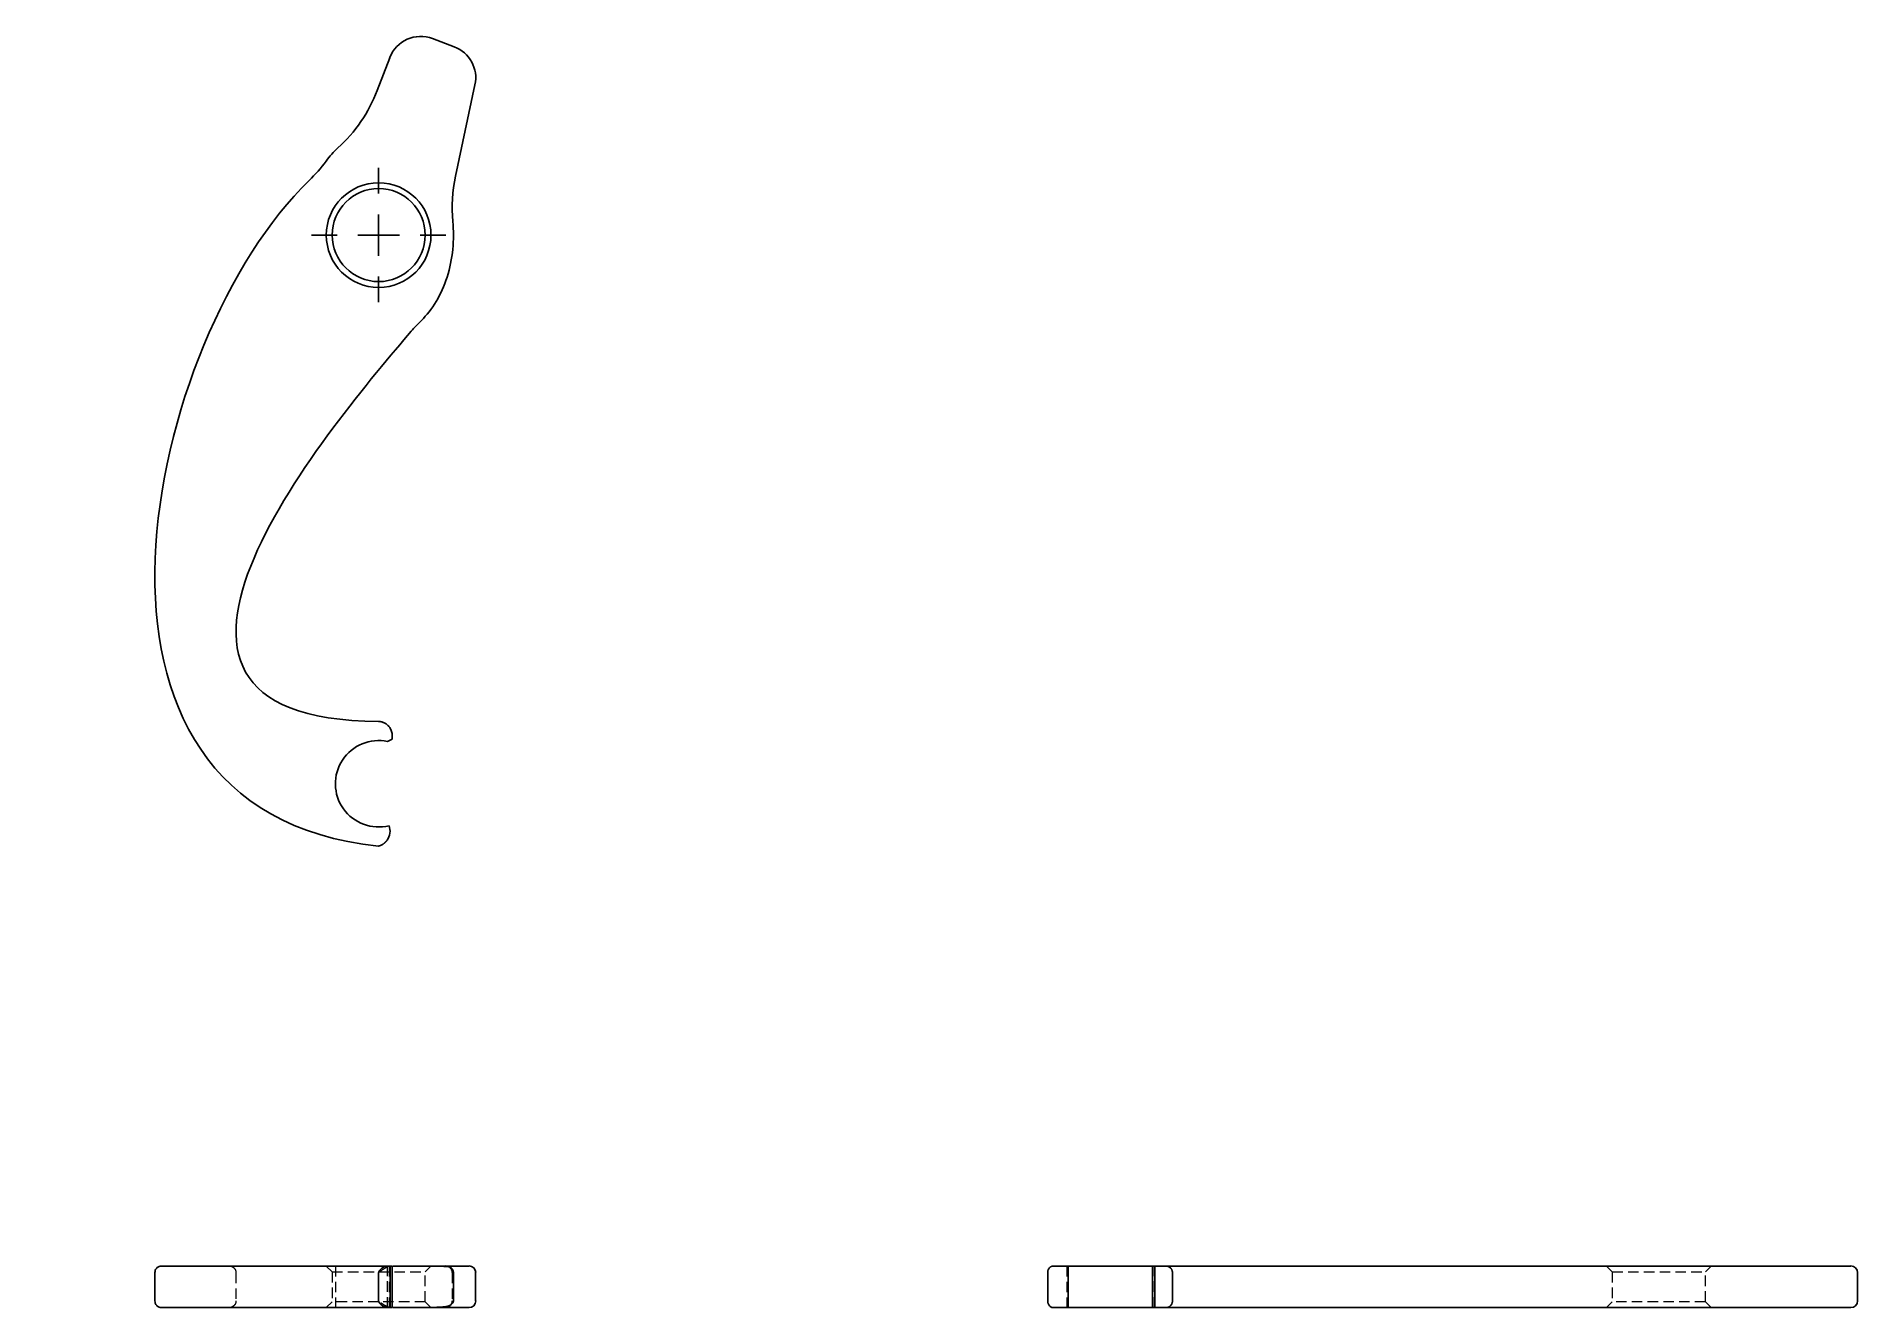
# Model space of a CAD drawing. Header units: millimetres. Extents: x 53 to 273, y 54 to 208.
import ezdxf

# ---------------------------------------------------------------- set-up
doc = ezdxf.new("R2010")
doc.units = ezdxf.units.MM
doc.linetypes.add('HIDDEN', pattern=[1.905, 1.27, -0.635])
doc.layers.add('10', color=7, linetype='Continuous')

# ---------------------------------------------------------------- blocks, each defined once
blk = doc.blocks.new('SW_CENTERMARKSYMBOL_0')
at = {"layer": '10', "color": 0}
for p, q in [((0, 5), (0, 8.12)), ((0, 0), (0, 2.5)), ((-5, 0), (-8.12, 0)), ((0, 0), (-2.5, 0)), ((0, 0), (0, -2.5)), ((0, 0), (2.5, 0)), ((5, 0), (8.12, 0)), ((0, -5), (0, -8.12))]:
    blk.add_line(p, q, dxfattribs=at)

msp = doc.modelspace()

# ---------------------------------------------------------------- linework, layer by layer
at = {"color": 7, "linetype": 'Continuous', "lineweight": 25}
for p, q in [((100.96, 207.74), (103.57, 206.74)), ((94.27, 201.48), (95.77, 205.42)), ((106.07, 202.15), (103.71, 191.11)), ((95.51, 122.86), (96.06, 123.15)), ((95.46, 59.51), (95.82, 59.51)), ((95.82, 54.49), (95.82, 59.51)), ((95.82, 59.51), (96.06, 59.51)), ((96.06, 59.51), (96.06, 54.49)), ((96.09, 59.51), (96.06, 59.51)), ((96.09, 54.49), (96.09, 59.51)), ((96.14, 59.51), (97.75, 59.51)), ((97.75, 59.51), (99.04, 59.51)), ((102.6, 59.51), (102.93, 59.51)), ((102.93, 59.51), (105.28, 59.51)), ((105.28, 59.51), (105.35, 59.51)), ((175.93, 59.51), (177.69, 59.51)), ((177.69, 59.51), (177.69, 54.49)), ((187.86, 59.51), (177.69, 59.51)), ((187.86, 54.49), (187.86, 59.51)), ((187.86, 59.51), (188.15, 59.51)), ((188.15, 59.51), (188.15, 54.49)), ((189.47, 59.51), (188.15, 59.51)), ((237.91, 59.51), (239.29, 59.51)), ((250.57, 59.51), (256.28, 59.51)), ((256.28, 59.51), (267.32, 59.51)), ((267.32, 59.51), (270.99, 59.51)), ((270.99, 59.51), (271.99, 59.51)), ((271.99, 59.51), (272.2, 59.51)), ((67.42, 58.71), (67.42, 55.29)), ((94.44, 58.71), (94.44, 55.29)), ((103.46, 55.29), (103.46, 58.71)), ((106.15, 55.29), (106.15, 58.71)), ((175.22, 58.71), (175.22, 55.29)), ((190.28, 58.71), (190.28, 55.29)), ((273, 55.29), (273, 58.71)), ((103.44, 55.29), (103.44, 55.29)), ((95.46, 54.49), (95.82, 54.49)), ((96.06, 54.49), (95.82, 54.49)), ((96.09, 54.49), (96.06, 54.49)), ((97.75, 54.49), (96.14, 54.49)), ((99.04, 54.49), (97.75, 54.49)), ((102.93, 54.49), (102.6, 54.49)), ((105.28, 54.49), (102.93, 54.49)), ((105.35, 54.49), (105.28, 54.49)), ((175.93, 54.49), (177.69, 54.49)), ((187.86, 54.49), (177.69, 54.49)), ((188.15, 54.49), (187.86, 54.49)), ((189.47, 54.49), (188.15, 54.49)), ((239.29, 54.49), (237.91, 54.49)), ((256.28, 54.49), (250.57, 54.49)), ((267.32, 54.49), (256.28, 54.49)), ((270.99, 54.49), (267.32, 54.49)), ((271.99, 54.49), (270.99, 54.49)), ((272.2, 54.49), (271.99, 54.49))]:
    msp.add_line(p, q, dxfattribs=at)
at = {"color": 7, "linetype": 'HIDDEN', "lineweight": 18}
for p, q in [((88.11, 59.51), (88.82, 58.81)), ((89.22, 59.51), (89.22, 54.49)), ((95.51, 54.49), (95.51, 59.51)), ((95.7, 59.51), (95.7, 54.49)), ((100.06, 58.81), (100.76, 59.51)), ((102.51, 59.51), (102.6, 59.51)), ((177.53, 59.51), (177.53, 54.49)), ((187.97, 54.49), (187.97, 59.51)), ((242.69, 59.51), (243.39, 58.81)), ((254.63, 58.81), (255.34, 59.51)), ((67.44, 58.71), (67.44, 58.71)), ((77.21, 58.71), (77.21, 55.29)), ((77.23, 58.71), (77.23, 58.71)), ((88.82, 58.81), (94.44, 58.81)), ((88.82, 58.81), (88.82, 55.19)), ((94.44, 58.81), (100.06, 58.81)), ((100.06, 55.19), (100.06, 58.81)), ((103.32, 58.71), (103.32, 55.29)), ((243.39, 58.81), (254.63, 58.81)), ((243.39, 58.81), (243.39, 55.19)), ((254.63, 55.19), (254.63, 58.81)), ((67.44, 55.29), (67.44, 55.29)), ((77.23, 55.29), (77.23, 55.29)), ((88.82, 55.19), (88.11, 54.49)), ((94.44, 55.19), (88.82, 55.19)), ((100.06, 55.19), (94.44, 55.19)), ((100.76, 54.49), (100.06, 55.19)), ((243.39, 55.19), (242.69, 54.49)), ((254.63, 55.19), (243.39, 55.19)), ((255.34, 54.49), (254.63, 55.19)), ((102.6, 54.49), (102.51, 54.49))]:
    msp.add_line(p, q, dxfattribs=at)
at = {"color": 7, "linetype": 'Continuous', "lineweight": 25}
for radius in [6.32, 5.62]:
    msp.add_circle((94.44, 184.01), radius, dxfattribs=at)
for centre, radius, start, end in [((99.52, 203.98), 4.02, 69.0914, 159.0914), ((102.14, 202.99), 4.02, 347.9648, 69.0914), ((77.39, 207.93), 18.07, 312.1146, 339.0914), ((73.5, 203.6), 18.07, 313.9479, 323.8734), ((121.39, 187.34), 18.07, 167.9648, 185.3942), ((112.16, 160.72), 18.07, 134.0417, 139.7849), ((94.33, 123.52), 1.76, 347.9702, 32.6863), ((94.44, 117.75), 5.22, 78.0885, 283.9706), ((93.95, 112.03), 1.87, 323.9405, 20.602), ((105.35, 58.71), 0.803, 0, 90), ((272.2, 58.71), 0.803, 0, 90), ((105.35, 55.29), 0.803, 270, 0), ((272.2, 55.29), 0.803, 270, 0)]:
    msp.add_arc(centre, radius, start, end, dxfattribs=at)
at = {"color": 7, "linetype": 'HIDDEN', "lineweight": 18}
for centre, start, end in [((102.51, 58.71), 0, 90), ((102.51, 55.29), 270, 0)]:
    msp.add_arc(centre, 0.803, start, end, dxfattribs=at)
at = {"color": 7, "linetype": 'Continuous', "lineweight": 25}
for points in [[(88.09, 192.94), (88.52, 193.54), (89, 194.07), (89.51, 194.53)], [(94.44, 110.22), (53.12, 114.4), (66.61, 171.87), (86.04, 190.59)], [(98.36, 172.39), (89.6, 162.02), (57.84, 125.41), (94.44, 125.28)]]:
    msp.add_open_spline(points, degree=3, dxfattribs=at)
for points, knots in [([(103.4, 185.64), (103.5, 184.57), (103.5, 183.43), (103.27, 181.15), (103.04, 180.01), (102.36, 177.87), (101.91, 176.86), (100.85, 175.1), (100.24, 174.33), (99.6, 173.71)], [0, 0, 0, 0, 0.25, 0.25, 0.5, 0.5, 0.75, 0.75, 1, 1, 1, 1]), ([(94.44, 125.28), (94.44, 125.28), (94.44, 125.28), (94.45, 125.28), (94.47, 125.28), (94.5, 125.28), (94.53, 125.27), (94.57, 125.27), (94.61, 125.26), (94.67, 125.25), (94.73, 125.24), (94.81, 125.22), (94.92, 125.19), (95.05, 125.14), (95.19, 125.07), (95.33, 124.98), (95.48, 124.86), (95.61, 124.74), (95.72, 124.61), (95.79, 124.52), (95.82, 124.47)], [0, 0, 0, 0, 0.00786, 0.01889, 0.03362, 0.052266, 0.074933, 0.101678, 0.132536, 0.167529, 0.206672, 0.249977, 0.338093, 0.42123, 0.499462, 0.616806, 0.724731, 0.823934, 0.915309, 1, 1, 1, 1]), ([(95.46, 110.93), (95.44, 110.9), (95.4, 110.85), (95.34, 110.78), (95.28, 110.72), (95.21, 110.65), (95.14, 110.59), (95.07, 110.53), (94.99, 110.47), (94.88, 110.41), (94.76, 110.34), (94.63, 110.29), (94.54, 110.25), (94.48, 110.24), (94.45, 110.23), (94.44, 110.22), (94.44, 110.22)], [0, 0, 0, 0, 0.057131, 0.115163, 0.174417, 0.235195, 0.297779, 0.362423, 0.429363, 0.498806, 0.62923, 0.74873, 0.824935, 0.890725, 0.94809, 1, 1, 1, 1]), ([(68.23, 59.51), (68.13, 59.5), (67.92, 59.48), (67.64, 59.29), (67.45, 59.01), (67.43, 58.81), (67.42, 58.71)], [0, 0, 0, 0, 0.242843, 0.499328, 0.756154, 1, 1, 1, 1]), ([(68.23, 59.51), (68.23, 59.51), (68.21, 59.51), (68.38, 59.51), (68.79, 59.51), (69.45, 59.51), (70.31, 59.51), (71.31, 59.51), (72.54, 59.51), (74.03, 59.51), (75.77, 59.51), (77.76, 59.51), (79.96, 59.51), (82.34, 59.51), (84.85, 59.51), (87.43, 59.51), (90.07, 59.51), (92.75, 59.51), (94.55, 59.51), (95.46, 59.51)], [0, 0, 0, 0, 0.001278, 0.076258, 0.15149, 0.226854, 0.285701, 0.344564, 0.403901, 0.463055, 0.523013, 0.583432, 0.643684, 0.70366, 0.764037, 0.823216, 0.882006, 0.940847, 1, 1, 1, 1]), ([(95.46, 59.51), (95.44, 59.51), (95.4, 59.51), (95.34, 59.5), (95.28, 59.48), (95.21, 59.45), (95.14, 59.42), (95.07, 59.38), (94.99, 59.34), (94.88, 59.27), (94.76, 59.18), (94.63, 59.07), (94.54, 58.97), (94.48, 58.88), (94.45, 58.79), (94.44, 58.73), (94.44, 58.71)], [0, 0, 0, 0, 0.057131, 0.115163, 0.174417, 0.235195, 0.297779, 0.362423, 0.429363, 0.498806, 0.62923, 0.74873, 0.824935, 0.890725, 0.94809, 1, 1, 1, 1]), ([(99.04, 59.51), (99.41, 59.51), (99.75, 59.51), (100.36, 59.51), (100.64, 59.51), (101.38, 59.51), (101.76, 59.51), (102.19, 59.51), (102.3, 59.51), (102.49, 59.51), (102.56, 59.51), (102.69, 59.51), (102.69, 59.51), (102.6, 59.51)], [0, 0, 0, 0, 0.000968572, 0.000968572, 0.001937145, 0.001937145, 0.00387429, 0.00387429, 0.004842862, 0.004842862, 0.005811435, 0.005811435, 0.00774858, 0.00774858, 0.00774858, 0.00774858]), ([(103.46, 58.71), (103.46, 58.75), (103.45, 58.84), (103.42, 58.97), (103.37, 59.08), (103.28, 59.21), (103.13, 59.34), (102.97, 59.41), (102.84, 59.44), (102.68, 59.45), (102.41, 59.47), (102, 59.48), (101.42, 59.49), (100.76, 59.49), (100.04, 59.5), (99.45, 59.5), (99.14, 59.5)], [0, 0, 0, 0, 0.012542, 0.025219, 0.038361, 0.052331, 0.084085, 0.134138, 0.198393, 0.272062, 0.35193, 0.491549, 0.645077, 0.756278, 0.874747, 1, 1, 1, 1]), ([(175.93, 59.51), (175.9, 59.51), (175.85, 59.51), (175.78, 59.5), (175.72, 59.48), (175.65, 59.45), (175.59, 59.42), (175.53, 59.38), (175.47, 59.34), (175.41, 59.27), (175.34, 59.18), (175.29, 59.07), (175.25, 58.97), (175.24, 58.88), (175.23, 58.79), (175.22, 58.73), (175.22, 58.71)], [0, 0, 0, 0, 0.057131, 0.115163, 0.174417, 0.235195, 0.297779, 0.362423, 0.429363, 0.498806, 0.62923, 0.74873, 0.824935, 0.890725, 0.94809, 1, 1, 1, 1]), ([(190.28, 58.71), (190.28, 58.71), (190.28, 58.72), (190.28, 58.74), (190.28, 58.76), (190.28, 58.79), (190.27, 58.81), (190.27, 58.85), (190.26, 58.88), (190.25, 58.92), (190.24, 58.96), (190.22, 59.02), (190.19, 59.09), (190.14, 59.17), (190.07, 59.25), (189.98, 59.34), (189.86, 59.41), (189.74, 59.47), (189.61, 59.5), (189.52, 59.51), (189.47, 59.51)], [0, 0, 0, 0, 0.00786, 0.01889, 0.03362, 0.052266, 0.074933, 0.101678, 0.132536, 0.167529, 0.206672, 0.249977, 0.338093, 0.42123, 0.499462, 0.616806, 0.724731, 0.823934, 0.915309, 1, 1, 1, 1]), ([(189.47, 59.51), (189.48, 59.51), (189.47, 59.51), (189.5, 59.51), (189.53, 59.51), (189.66, 59.51), (189.83, 59.51), (190.37, 59.51), (190.74, 59.51), (191.58, 59.51), (191.9, 59.51), (192.65, 59.51), (193.08, 59.51), (194.06, 59.51), (194.6, 59.51), (195.49, 59.51), (195.8, 59.51), (196.44, 59.51), (196.77, 59.51), (197.78, 59.51), (198.47, 59.51), (199.88, 59.51), (200.61, 59.51), (202.05, 59.51), (202.76, 59.51), (204.19, 59.51), (204.9, 59.51), (206.98, 59.51), (208.33, 59.51), (210.98, 59.51), (212.28, 59.51), (214.83, 59.51), (216.08, 59.51), (218.54, 59.51), (219.75, 59.51), (222.14, 59.51), (223.31, 59.51), (226.8, 59.51), (229.07, 59.51), (232.41, 59.51), (233.52, 59.51), (235.72, 59.51), (236.81, 59.51), (237.91, 59.51)], [0, 0, 0, 0, 0.03125, 0.03125, 0.0625, 0.0625, 0.125, 0.125, 0.1875, 0.1875, 0.21875, 0.21875, 0.25, 0.25, 0.28125, 0.28125, 0.296875, 0.296875, 0.3125, 0.3125, 0.34375, 0.34375, 0.375, 0.375, 0.40625, 0.40625, 0.4375, 0.4375, 0.5, 0.5, 0.5625, 0.5625, 0.625, 0.625, 0.6875, 0.6875, 0.75, 0.75, 0.875, 0.875, 0.9375, 0.9375, 1, 1, 1, 1]), ([(239.29, 59.51), (239.65, 59.51), (240.03, 59.51), (240.85, 59.51), (241.28, 59.51), (242.62, 59.51), (243.56, 59.51), (245.03, 59.51), (245.53, 59.51), (246.53, 59.51), (247.03, 59.51), (248.54, 59.51), (249.55, 59.51), (250.57, 59.51)], [0, 0, 0, 0, 0.000968572, 0.000968572, 0.001937145, 0.001937145, 0.00387429, 0.00387429, 0.004842862, 0.004842862, 0.005811435, 0.005811435, 0.00774858, 0.00774858, 0.00774858, 0.00774858]), ([(67.42, 55.29), (67.43, 55.19), (67.45, 54.99), (67.64, 54.71), (67.92, 54.52), (68.13, 54.5), (68.23, 54.49)], [0, 0, 0, 0, 0.243846, 0.500672, 0.757157, 1, 1, 1, 1]), ([(94.44, 55.29), (94.44, 55.28), (94.44, 55.25), (94.45, 55.2), (94.47, 55.15), (94.5, 55.1), (94.53, 55.05), (94.57, 55), (94.64, 54.92), (94.75, 54.82), (94.91, 54.71), (95.06, 54.62), (95.21, 54.54), (95.34, 54.5), (95.42, 54.49), (95.46, 54.49)], [0, 0, 0, 0, 0.029218, 0.059701, 0.09213, 0.127069, 0.164971, 0.206193, 0.251011, 0.370302, 0.500663, 0.637212, 0.764576, 0.884726, 1, 1, 1, 1]), ([(99.14, 54.5), (99.43, 54.5), (100, 54.5), (100.69, 54.51), (101.36, 54.52), (101.96, 54.54), (102.48, 54.59), (102.89, 54.68), (103.18, 54.82), (103.39, 55.02), (103.44, 55.21), (103.46, 55.29)], [0, 0, 0, 0, 0.121539, 0.235686, 0.343047, 0.489941, 0.621456, 0.73868, 0.841107, 0.928222, 1, 1, 1, 1]), ([(175.22, 55.29), (175.22, 55.28), (175.22, 55.25), (175.23, 55.2), (175.23, 55.15), (175.24, 55.1), (175.25, 55.05), (175.27, 55), (175.29, 54.92), (175.34, 54.82), (175.42, 54.71), (175.52, 54.62), (175.65, 54.54), (175.78, 54.5), (175.88, 54.49), (175.93, 54.49)], [0, 0, 0, 0, 0.029218, 0.059701, 0.09213, 0.127069, 0.164971, 0.206193, 0.251011, 0.370302, 0.500663, 0.637212, 0.764576, 0.884726, 1, 1, 1, 1]), ([(189.47, 54.49), (189.5, 54.49), (189.56, 54.49), (189.64, 54.51), (189.72, 54.53), (189.8, 54.56), (189.87, 54.6), (189.95, 54.64), (190.02, 54.7), (190.09, 54.77), (190.16, 54.87), (190.22, 54.97), (190.24, 55.05), (190.26, 55.1), (190.27, 55.15), (190.27, 55.19), (190.28, 55.22), (190.28, 55.25), (190.28, 55.27), (190.28, 55.29), (190.28, 55.29)], [0, 0, 0, 0, 0.052253, 0.106929, 0.164345, 0.224775, 0.288456, 0.355589, 0.426346, 0.500873, 0.619913, 0.750152, 0.803613, 0.850579, 0.891074, 0.925135, 0.952827, 0.974273, 0.989744, 1, 1, 1, 1]), ([(95.46, 54.49), (94.54, 54.49), (92.7, 54.49), (89.98, 54.49), (87.3, 54.49), (84.69, 54.49), (82.2, 54.49), (79.85, 54.49), (77.7, 54.49), (75.75, 54.49), (74.03, 54.49), (72.53, 54.49), (71.28, 54.49), (70.27, 54.49), (69.49, 54.49), (68.84, 54.49), (68.41, 54.49), (68.22, 54.49), (68.24, 54.49), (68.24, 54.49)], [0, 0, 0, 0, 0.06015, 0.119981, 0.179771, 0.239954, 0.300255, 0.359082, 0.41821, 0.477467, 0.536281, 0.596433, 0.656764, 0.716616, 0.776468, 0.836677, 0.915461, 0.993918, 1, 1, 1, 1]), ([(102.6, 54.49), (102.69, 54.49), (102.69, 54.49), (102.51, 54.49), (102.33, 54.49), (101.76, 54.49), (101.38, 54.49), (100.63, 54.49), (100.36, 54.49), (99.75, 54.49), (99.41, 54.49), (99.04, 54.49)], [0, 0, 0, 0, 0.00192166, 0.00192166, 0.00384332, 0.00384332, 0.00576498, 0.00576498, 0.00672581, 0.00672581, 0.00768664, 0.00768664, 0.00768664, 0.00768664]), ([(237.91, 54.49), (236.82, 54.49), (235.72, 54.49), (233.52, 54.49), (232.42, 54.49), (229.07, 54.49), (226.81, 54.49), (223.32, 54.49), (222.15, 54.49), (219.76, 54.49), (218.55, 54.49), (216.09, 54.49), (214.84, 54.49), (212.29, 54.49), (210.99, 54.49), (208.34, 54.49), (206.99, 54.49), (204.91, 54.49), (204.2, 54.49), (202.77, 54.49), (202.06, 54.49), (200.62, 54.49), (199.89, 54.49), (198.47, 54.49), (197.78, 54.49), (196.78, 54.49), (196.44, 54.49), (195.8, 54.49), (195.49, 54.49), (194.6, 54.49), (194.06, 54.49), (192.59, 54.49), (191.86, 54.49), (190.74, 54.49), (190.37, 54.49), (189.83, 54.49), (189.66, 54.49), (189.53, 54.49), (189.5, 54.49), (189.47, 54.49), (189.48, 54.49), (189.47, 54.49)], [0, 0, 0, 0, 0.0625, 0.0625, 0.125, 0.125, 0.25, 0.25, 0.3125, 0.3125, 0.375, 0.375, 0.4375, 0.4375, 0.5, 0.5, 0.5625, 0.5625, 0.59375, 0.59375, 0.625, 0.625, 0.65625, 0.65625, 0.6875, 0.6875, 0.703125, 0.703125, 0.71875, 0.71875, 0.75, 0.75, 0.8125, 0.8125, 0.875, 0.875, 0.9375, 0.9375, 0.96875, 0.96875, 1, 1, 1, 1]), ([(250.57, 54.49), (249.55, 54.49), (248.53, 54.49), (246.52, 54.49), (245.5, 54.49), (243.56, 54.49), (242.62, 54.49), (241.28, 54.49), (240.85, 54.49), (240.03, 54.49), (239.65, 54.49), (239.29, 54.49)], [0, 0, 0, 0, 0.00192166, 0.00192166, 0.00384332, 0.00384332, 0.00576498, 0.00576498, 0.00672581, 0.00672581, 0.00768664, 0.00768664, 0.00768664, 0.00768664])]:
    msp.add_open_spline(points, degree=3, knots=knots, dxfattribs=at)
at = {"color": 7, "linetype": 'HIDDEN', "lineweight": 18}
for points, knots in [([(76.41, 59.51), (76.51, 59.5), (76.67, 59.48), (76.85, 59.38), (76.98, 59.28), (77.09, 59.15), (77.19, 58.96), (77.2, 58.81), (77.21, 58.71)], [0, 0, 0, 0, 0.239461, 0.368364, 0.500002, 0.631639, 0.760542, 1, 1, 1, 1]), ([(94.44, 58.71), (94.44, 58.71), (94.44, 58.72), (94.45, 58.74), (94.47, 58.76), (94.5, 58.79), (94.53, 58.81), (94.57, 58.85), (94.61, 58.88), (94.67, 58.92), (94.73, 58.96), (94.81, 59.02), (94.92, 59.09), (95.05, 59.17), (95.19, 59.25), (95.33, 59.34), (95.48, 59.41), (95.61, 59.47), (95.72, 59.5), (95.79, 59.51), (95.82, 59.51)], [0, 0, 0, 0, 0.00786, 0.01889, 0.03362, 0.052266, 0.074933, 0.101678, 0.132536, 0.167529, 0.206672, 0.249977, 0.338093, 0.42123, 0.499462, 0.616806, 0.724731, 0.823934, 0.915309, 1, 1, 1, 1]), ([(77.21, 55.29), (77.2, 55.19), (77.19, 55.04), (77.09, 54.85), (76.98, 54.72), (76.85, 54.62), (76.67, 54.52), (76.51, 54.5), (76.41, 54.49)], [0, 0, 0, 0, 0.239458, 0.368361, 0.499998, 0.631636, 0.760539, 1, 1, 1, 1]), ([(95.82, 54.49), (95.8, 54.49), (95.76, 54.49), (95.7, 54.51), (95.63, 54.53), (95.55, 54.56), (95.47, 54.6), (95.37, 54.64), (95.27, 54.7), (95.14, 54.77), (94.98, 54.87), (94.83, 54.97), (94.71, 55.05), (94.64, 55.1), (94.58, 55.15), (94.53, 55.19), (94.49, 55.22), (94.46, 55.25), (94.44, 55.27), (94.44, 55.29), (94.44, 55.29)], [0, 0, 0, 0, 0.052253, 0.106929, 0.164345, 0.224775, 0.288456, 0.355589, 0.426346, 0.500873, 0.619913, 0.750152, 0.803613, 0.850579, 0.891074, 0.925135, 0.952827, 0.974273, 0.989744, 1, 1, 1, 1])]:
    msp.add_open_spline(points, degree=3, knots=knots, dxfattribs=at)

# ---------------------------------------------------------------- block references
at = {"layer": '10'}
msp.add_blockref('SW_CENTERMARKSYMBOL_0', (94.44, 184.01), dxfattribs=at)

doc.saveas('drawing.dxf')
